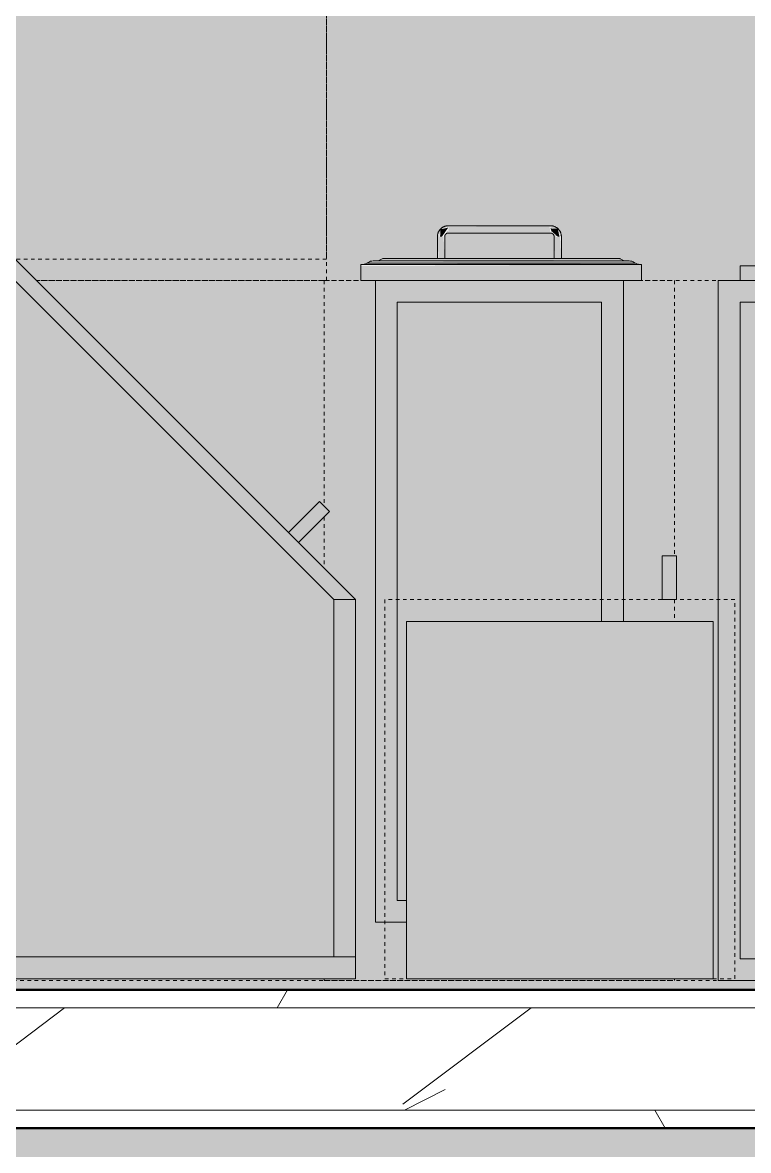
# Model space of a CAD drawing. Header units: inches. Extents: x -4218 to -1814, y 9706 to 12426.
# Drawn here: x -3388.34 to -3363.46, y 10646.03 to 10684.69 of the extents above; entities that cross this region are included whole.
import ezdxf

# ---------------------------------------------------------------- set-up
doc = ezdxf.new("R2010")
doc.units = ezdxf.units.IN
doc.header["$MEASUREMENT"] = 0
doc.linetypes.add('Dash', pattern=[0.25, 0.125, -0.125])
for name, color, linetype, lineweight in [('0-1', 7, 'Continuous', 5), ('0-2', 10, 'Continuous', 13), ('A-AREA-PATT-3', 7, 'Continuous', 9), ('A-WALL-2', 250, 'Continuous', 50), ('A-WALL-3', 10, 'Continuous', 13), ('A-WALL-PATT-1', 7, 'Continuous', 9), ('A-WALL-PATT-2', 55, 'Continuous', 9), ('Q-CASE', 31, 'Continuous', 9), ('Q-CASE-1', 9, 'Continuous', 9), ('Q-CASE-3', 7, 'Continuous', 9), ('Q-CASE-4', 7, 'Dash', 9), ('Q-CASE-HDLN-1', 7, 'Dash', 9), ('Q-CASE-HDLN-2', 31, 'Continuous', 9)]:
    doc.layers.add(name, color=color, linetype=linetype, lineweight=lineweight)
pattern_1 = [(0, (0, 0), (30.72, 7.68), [1.267, -21.773, 1.267, -21.773, -122.88]), (0, (0, 0), (30.72, 7.68), [-46.08, 1.267, -44.813, 1.267, -21.773, -53.76]), (0, (0, 0), (30.72, 7.68), [-115.2, 1.267, -14.093, 1.267, -37.133]), (120, (11.52, 3.84), (-22.011075, 22.7643004), [1.267, -21.773, 1.267, -21.773, -122.88]), (120, (11.52, 3.84), (-22.011075, 22.7643004), [-46.08, 1.267, -44.813, 1.267, -21.773, -53.76]), (120, (11.52, 3.84), (-22.011075, 22.7643004), [-115.2, 1.267, -14.093, 1.267, -37.133]), (240, (15.36, 19.2), (-8.708925, -30.4443004), [1.267, -21.773, 1.267, -21.773, -122.88]), (240, (15.36, 19.2), (-8.708925, -30.4443004), [-46.08, 1.267, -44.813, 1.267, -21.773, -53.76]), (240, (15.36, 19.2), (-8.708925, -30.4443004), [-115.2, 1.267, -14.093, 1.267, -37.133])]

# ---------------------------------------------------------------- blocks, each defined once
blk = doc.blocks.new('OD_CW_Countertop - OD_CW_Countertop-2380623-FLOOR PLAN - 2ND FLOOR')
at = {"layer": 'Q-CASE-HDLN-1'}
for p, q in [((113.838, 24), (0.738, 24)), ((0.738, 0), (99.775, 0))]:
    blk.add_line(p, q, dxfattribs=at)
blk = doc.blocks.new('OD_CW_Countertop - OD_CW_Countertop-2380624-FLOOR PLAN - 2ND FLOOR')
at = {"layer": 'Q-CASE-HDLN-1'}
for p, q in [((0.738, 9.938), (0.738, 0)), ((0.738, 0), (130.706, 0))]:
    blk.add_line(p, q, dxfattribs=at)
blk = doc.blocks.new('Base Cabinet-Single Door - 15_-2378245-FLOOR PLAN - 2ND FLOOR')
at = {"layer": 'Q-CASE-4'}
for p, q in [((8.238, 0), (8.238, -24)), ((-6.762, -24), (-6.762, -13.333)), ((8.238, -24), (-6.762, -24))]:
    blk.add_line(p, q, dxfattribs=at)
blk = doc.blocks.new('Base_Unit_4_drawer_12137 - 12_-V87-FLOOR PLAN - 2ND FLOOR')
at = {"layer": 'Q-CASE'}
for points in [[(4.211, -2), (3.916, -2), (3.916, -2.75), (4.238, -2.75), (4.238, -23.25), (-2.762, -23.25), (-2.762, -12.313), (-3.512, -12.313), (-3.512, -24), (4.988, -24), (4.988, -2), (4.238, -2)], [(3.916, -2.75), (3.916, -12.313), (-2.762, -12.313), (-2.762, -23.25), (4.238, -23.25), (4.238, -2.75)], [(-2.762, -24), (-4.137, -24), (-4.137, -24.543), (5.488, -24.5), (5.488, -24), (-0.98, -24)], [(5.488, -24.543), (-3.971, -24.575), (-3.842, -24.592), (5.377, -24.556)], [(-0.98, -24.592), (-3.921, -24.592), (-3.755, -24.665), (-3.387, -24.671), (5.193, -24.639), (5.271, -24.592), (3.241, -24.592)], [(5.014, -24.671), (-3.473, -24.703), (-3.387, -24.75), (4.738, -24.75), (4.917, -24.676)], [(-1.383, -24.75), (-1.351, -25.5), (-1.142, -25.5), (-1.174, -24.75), (-1.371, -24.75)], [(2.617, -24.75), (2.649, -25.5), (2.858, -25.5), (2.826, -24.75), (2.629, -24.75)], [(-1.295, -25.5), (-1.325, -25.5), (-1.262, -25.768), (-1.012, -25.782), (-1.047, -25.688), (-1.262, -25.5)], [(2.705, -25.5), (2.488, -25.813), (2.756, -25.75), (2.77, -25.5), (2.738, -25.5)], [(-1.012, -25.625), (-0.98, -25.875), (2.488, -25.838), (2.488, -25.625), (-0.98, -25.625)]]:
    blk.add_hatch(color=256, dxfattribs=at).paths.add_polyline_path(points, flags=0)
at = {"layer": 'Q-CASE-HDLN-1'}
for p, q in [((6.738, 0), (-5.262, 0)), ((-5.262, -0.063), (-5.262, 0)), ((6.738, -0.063), (6.738, 0)), ((-5.262, -13.063), (-5.262, -12.313)), ((6.738, -15.896), (6.738, -14.134)), ((-5.262, -24), (-5.262, -14.562)), ((6.738, -24), (6.738, -16.255)), ((6.738, -24), (-5.262, -24))]:
    blk.add_line(p, q, dxfattribs=at)
at = {"layer": 'Q-CASE-HDLN-2'}
for p, q in [((4.988, -2), (3.916, -2)), ((4.988, -24), (4.988, -2)), ((3.916, -2.75), (4.238, -2.75)), ((4.238, -2.75), (4.238, -23.25)), ((-3.512, -12.313), (-3.512, -24)), ((-2.762, -23.25), (-2.762, -12.313)), ((4.238, -23.25), (-2.762, -23.25)), ((-4.137, -24), (5.488, -24)), ((-4.137, -24), (-4.137, -24.543)), ((5.488, -24), (5.488, -24.543)), ((-4.137, -24.543), (5.488, -24.543)), ((5.271, -24.592), (-3.921, -24.592)), ((-3.687, -24.672), (5.037, -24.672)), ((-1.383, -24.75), (-3.387, -24.75)), ((-1.387, -24.75), (-1.387, -25.5)), ((-1.387, -24.75), (-1.387, -25.5)), ((-1.387, -24.75), (-1.387, -25.5)), ((-1.387, -24.75), (-1.387, -25.5)), ((-1.387, -24.75), (-1.137, -24.75)), ((-1.383, -24.75), (-1.387, -24.75)), ((-1.137, -24.75), (-1.142, -24.75)), ((2.617, -24.75), (-1.142, -24.75)), ((-1.137, -25.5), (-1.137, -24.75)), ((-1.137, -25.5), (-1.137, -24.75)), ((-1.137, -25.5), (-1.137, -24.75)), ((-1.137, -25.5), (-1.137, -24.75)), ((2.613, -24.75), (2.613, -25.5)), ((2.613, -24.75), (2.613, -25.5)), ((2.613, -24.75), (2.613, -25.5)), ((2.613, -24.75), (2.613, -25.5)), ((2.617, -24.75), (2.613, -24.75)), ((2.613, -24.75), (2.863, -24.75)), ((2.863, -24.75), (2.858, -24.75)), ((4.738, -24.75), (2.858, -24.75)), ((2.863, -25.5), (2.863, -24.75)), ((2.863, -25.5), (2.863, -24.75)), ((2.863, -25.5), (2.863, -24.75)), ((2.863, -25.5), (2.863, -24.75)), ((2.488, -25.625), (-1.012, -25.625)), ((-1.012, -25.875), (2.488, -25.875))]:
    blk.add_line(p, q, dxfattribs=at)
at = {"layer": 'Q-CASE-HDLN-2', "flags": 128}
for points in [[(-1.387, -25.5), (-1.387, -25.515), (-1.386, -25.53), (-1.385, -25.545), (-1.383, -25.56), (-1.38, -25.575), (-1.377, -25.589), (-1.373, -25.604), (-1.368, -25.618), (-1.363, -25.632), (-1.358, -25.646), (-1.352, -25.66), (-1.345, -25.673), (-1.338, -25.686), (-1.33, -25.699), (-1.322, -25.712), (-1.313, -25.724), (-1.304, -25.736), (-1.294, -25.747), (-1.284, -25.758)], [(-1.387, -25.5), (-1.387, -25.515), (-1.386, -25.53), (-1.385, -25.545), (-1.383, -25.56), (-1.38, -25.575), (-1.377, -25.589), (-1.373, -25.604), (-1.368, -25.618), (-1.363, -25.632), (-1.358, -25.646), (-1.352, -25.66), (-1.345, -25.673), (-1.338, -25.686), (-1.33, -25.699), (-1.322, -25.712), (-1.313, -25.724), (-1.304, -25.736), (-1.294, -25.747), (-1.284, -25.758)], [(-1.387, -25.5), (-1.387, -25.515), (-1.386, -25.53), (-1.385, -25.545), (-1.383, -25.56), (-1.38, -25.575), (-1.377, -25.589), (-1.373, -25.604), (-1.368, -25.618), (-1.363, -25.632), (-1.358, -25.646), (-1.352, -25.66), (-1.345, -25.673), (-1.338, -25.686), (-1.33, -25.699), (-1.322, -25.712), (-1.313, -25.724), (-1.304, -25.736), (-1.294, -25.747), (-1.284, -25.758)], [(-1.387, -25.5), (-1.387, -25.515), (-1.386, -25.53), (-1.385, -25.545), (-1.383, -25.56), (-1.38, -25.575), (-1.377, -25.589), (-1.373, -25.604), (-1.368, -25.618), (-1.363, -25.632), (-1.358, -25.646), (-1.352, -25.66), (-1.345, -25.673), (-1.338, -25.686), (-1.33, -25.699), (-1.322, -25.712), (-1.313, -25.724), (-1.304, -25.736), (-1.294, -25.747), (-1.284, -25.758), (-1.274, -25.769), (-1.263, -25.779), (-1.251, -25.789), (-1.239, -25.798), (-1.227, -25.807), (-1.215, -25.816), (-1.202, -25.823), (-1.189, -25.831), (-1.176, -25.838), (-1.162, -25.844), (-1.148, -25.85), (-1.134, -25.855), (-1.12, -25.859), (-1.105, -25.863), (-1.091, -25.867), (-1.076, -25.87), (-1.061, -25.872), (-1.046, -25.873), (-1.031, -25.875), (-1.016, -25.875), (-1.012, -25.875)], [(-1.012, -25.625), (-1.017, -25.625), (-1.022, -25.625), (-1.027, -25.624), (-1.032, -25.623), (-1.037, -25.623), (-1.042, -25.621), (-1.047, -25.62), (-1.052, -25.619), (-1.056, -25.617), (-1.061, -25.615), (-1.066, -25.613), (-1.07, -25.611), (-1.074, -25.608), (-1.079, -25.606), (-1.083, -25.603), (-1.087, -25.6), (-1.091, -25.597), (-1.095, -25.594), (-1.098, -25.591), (-1.102, -25.587), (-1.105, -25.583), (-1.109, -25.58), (-1.112, -25.576), (-1.115, -25.572), (-1.117, -25.568), (-1.12, -25.563), (-1.123, -25.559), (-1.125, -25.554), (-1.127, -25.55), (-1.129, -25.545), (-1.131, -25.541), (-1.132, -25.536), (-1.133, -25.531), (-1.135, -25.526), (-1.135, -25.521), (-1.136, -25.516), (-1.137, -25.511), (-1.137, -25.506), (-1.137, -25.501), (-1.137, -25.5)], [(-1.012, -25.625), (-1.017, -25.625), (-1.022, -25.625), (-1.027, -25.624), (-1.032, -25.623), (-1.037, -25.623), (-1.042, -25.621), (-1.047, -25.62), (-1.052, -25.619), (-1.056, -25.617), (-1.061, -25.615), (-1.066, -25.613), (-1.07, -25.611), (-1.074, -25.608), (-1.079, -25.606), (-1.083, -25.603), (-1.087, -25.6), (-1.091, -25.597), (-1.095, -25.594), (-1.098, -25.591), (-1.102, -25.587), (-1.105, -25.583), (-1.109, -25.58), (-1.112, -25.576), (-1.115, -25.572), (-1.117, -25.568), (-1.12, -25.563), (-1.123, -25.559), (-1.125, -25.554), (-1.127, -25.55), (-1.129, -25.545), (-1.131, -25.541), (-1.132, -25.536), (-1.133, -25.531), (-1.135, -25.526), (-1.135, -25.521), (-1.136, -25.516), (-1.137, -25.511), (-1.137, -25.506), (-1.137, -25.501), (-1.137, -25.5)], [(-1.012, -25.625), (-1.017, -25.625), (-1.022, -25.625), (-1.027, -25.624), (-1.032, -25.623), (-1.037, -25.623), (-1.042, -25.621), (-1.047, -25.62), (-1.052, -25.619), (-1.056, -25.617), (-1.061, -25.615), (-1.066, -25.613), (-1.07, -25.611), (-1.074, -25.608), (-1.079, -25.606), (-1.083, -25.603), (-1.087, -25.6), (-1.091, -25.597), (-1.095, -25.594), (-1.098, -25.591), (-1.102, -25.587), (-1.105, -25.583), (-1.109, -25.58), (-1.112, -25.576), (-1.115, -25.572), (-1.117, -25.568), (-1.12, -25.563), (-1.123, -25.559), (-1.125, -25.554), (-1.127, -25.55), (-1.129, -25.545), (-1.131, -25.541), (-1.132, -25.536), (-1.133, -25.531), (-1.135, -25.526), (-1.135, -25.521), (-1.136, -25.516), (-1.137, -25.511), (-1.137, -25.506), (-1.137, -25.501), (-1.137, -25.5)], [(-1.012, -25.625), (-1.017, -25.625), (-1.022, -25.625), (-1.027, -25.624), (-1.032, -25.623), (-1.037, -25.623), (-1.042, -25.621), (-1.047, -25.62), (-1.052, -25.619), (-1.056, -25.617), (-1.061, -25.615), (-1.066, -25.613), (-1.07, -25.611), (-1.074, -25.608), (-1.079, -25.606), (-1.083, -25.603), (-1.087, -25.6), (-1.091, -25.597), (-1.095, -25.594), (-1.098, -25.591), (-1.102, -25.587), (-1.105, -25.583), (-1.109, -25.58), (-1.112, -25.576), (-1.115, -25.572), (-1.117, -25.568), (-1.12, -25.563), (-1.123, -25.559), (-1.125, -25.554), (-1.127, -25.55), (-1.129, -25.545), (-1.131, -25.541), (-1.132, -25.536), (-1.133, -25.531), (-1.135, -25.526), (-1.135, -25.521), (-1.136, -25.516), (-1.137, -25.511), (-1.137, -25.506), (-1.137, -25.501), (-1.137, -25.5)], [(2.488, -25.875), (2.503, -25.875), (2.518, -25.874), (2.533, -25.872), (2.547, -25.87), (2.562, -25.868), (2.577, -25.864), (2.591, -25.86), (2.606, -25.856), (2.62, -25.851), (2.634, -25.845), (2.647, -25.839), (2.661, -25.833), (2.674, -25.825), (2.687, -25.818), (2.699, -25.81), (2.712, -25.801), (2.724, -25.792), (2.735, -25.782), (2.746, -25.772), (2.757, -25.761), (2.767, -25.75), (2.777, -25.739), (2.786, -25.727), (2.795, -25.715), (2.803, -25.703), (2.811, -25.69), (2.818, -25.677), (2.825, -25.663), (2.832, -25.65), (2.837, -25.636), (2.842, -25.622), (2.847, -25.608), (2.851, -25.593), (2.854, -25.578), (2.857, -25.564), (2.86, -25.549), (2.861, -25.534), (2.862, -25.519), (2.863, -25.504), (2.863, -25.5)], [(2.613, -25.5), (2.613, -25.505), (2.612, -25.51), (2.612, -25.515), (2.611, -25.52), (2.61, -25.525), (2.609, -25.53), (2.608, -25.535), (2.606, -25.539), (2.605, -25.544), (2.603, -25.549), (2.601, -25.553), (2.599, -25.558), (2.596, -25.562), (2.594, -25.566), (2.591, -25.571), (2.588, -25.575), (2.585, -25.579), (2.582, -25.582), (2.578, -25.586), (2.575, -25.59), (2.571, -25.593), (2.567, -25.596), (2.563, -25.599), (2.559, -25.602), (2.555, -25.605), (2.551, -25.608), (2.547, -25.61), (2.542, -25.613), (2.538, -25.615), (2.533, -25.617), (2.528, -25.618), (2.524, -25.62), (2.519, -25.621), (2.514, -25.622), (2.509, -25.623), (2.504, -25.624), (2.499, -25.624), (2.494, -25.625), (2.489, -25.625), (2.488, -25.625)], [(2.613, -25.5), (2.613, -25.505), (2.612, -25.51), (2.612, -25.515), (2.611, -25.52), (2.61, -25.525), (2.609, -25.53), (2.608, -25.535), (2.606, -25.539), (2.605, -25.544), (2.603, -25.549), (2.601, -25.553), (2.599, -25.558), (2.596, -25.562), (2.594, -25.566), (2.591, -25.571), (2.588, -25.575), (2.585, -25.579), (2.582, -25.582), (2.578, -25.586), (2.575, -25.59), (2.571, -25.593), (2.567, -25.596), (2.563, -25.599), (2.559, -25.602), (2.555, -25.605), (2.551, -25.608), (2.547, -25.61), (2.542, -25.613), (2.538, -25.615), (2.533, -25.617), (2.528, -25.618), (2.524, -25.62), (2.519, -25.621), (2.514, -25.622), (2.509, -25.623), (2.504, -25.624), (2.499, -25.624), (2.494, -25.625), (2.489, -25.625)], [(2.613, -25.5), (2.613, -25.505), (2.612, -25.51), (2.612, -25.515), (2.611, -25.52), (2.61, -25.525), (2.609, -25.53), (2.608, -25.535), (2.606, -25.539), (2.605, -25.544), (2.603, -25.549), (2.601, -25.553), (2.599, -25.558), (2.596, -25.562), (2.594, -25.566), (2.591, -25.571), (2.588, -25.575), (2.585, -25.579), (2.582, -25.582), (2.578, -25.586), (2.575, -25.59), (2.571, -25.593), (2.567, -25.596), (2.563, -25.599), (2.559, -25.602), (2.555, -25.605), (2.551, -25.608), (2.547, -25.61), (2.542, -25.613), (2.538, -25.615), (2.533, -25.617), (2.528, -25.618), (2.524, -25.62), (2.519, -25.621), (2.514, -25.622), (2.509, -25.623), (2.504, -25.624), (2.499, -25.624), (2.494, -25.625), (2.489, -25.625)], [(2.613, -25.5), (2.613, -25.505), (2.612, -25.51), (2.612, -25.515), (2.611, -25.52), (2.61, -25.525), (2.609, -25.53), (2.608, -25.535), (2.606, -25.539), (2.605, -25.544), (2.603, -25.549), (2.601, -25.553), (2.599, -25.558), (2.596, -25.562), (2.594, -25.566), (2.591, -25.571), (2.588, -25.575), (2.585, -25.579), (2.582, -25.582), (2.578, -25.586), (2.575, -25.59), (2.571, -25.593), (2.567, -25.596), (2.563, -25.599), (2.559, -25.602), (2.555, -25.605), (2.551, -25.608), (2.547, -25.61), (2.542, -25.613), (2.538, -25.615), (2.533, -25.617), (2.528, -25.618), (2.524, -25.62), (2.519, -25.621), (2.514, -25.622), (2.509, -25.623), (2.504, -25.624), (2.499, -25.624), (2.494, -25.625), (2.489, -25.625)], [(2.767, -25.75), (2.777, -25.739), (2.786, -25.727), (2.795, -25.715), (2.803, -25.703), (2.811, -25.69), (2.818, -25.677), (2.825, -25.663), (2.832, -25.65), (2.837, -25.636), (2.842, -25.622), (2.847, -25.608), (2.851, -25.593), (2.854, -25.578), (2.857, -25.564), (2.86, -25.549), (2.861, -25.534), (2.862, -25.519), (2.863, -25.504), (2.863, -25.5)], [(2.767, -25.75), (2.777, -25.739), (2.786, -25.727), (2.795, -25.715), (2.803, -25.703), (2.811, -25.69), (2.818, -25.677), (2.825, -25.663), (2.832, -25.65), (2.837, -25.636), (2.842, -25.622), (2.847, -25.608), (2.851, -25.593), (2.854, -25.578), (2.857, -25.564), (2.86, -25.549), (2.861, -25.534), (2.862, -25.519), (2.863, -25.504), (2.863, -25.5)], [(2.767, -25.75), (2.777, -25.739), (2.786, -25.727), (2.795, -25.715), (2.803, -25.703), (2.811, -25.69), (2.818, -25.677), (2.825, -25.663), (2.832, -25.65), (2.837, -25.636), (2.842, -25.622), (2.847, -25.608), (2.851, -25.593), (2.854, -25.578), (2.857, -25.564), (2.86, -25.549), (2.861, -25.534), (2.862, -25.519), (2.863, -25.504), (2.863, -25.5)], [(-1.263, -25.779), (-1.251, -25.789), (-1.239, -25.798), (-1.227, -25.807), (-1.215, -25.816), (-1.202, -25.823), (-1.189, -25.831), (-1.176, -25.838), (-1.162, -25.844), (-1.148, -25.85), (-1.134, -25.855), (-1.12, -25.859), (-1.105, -25.863), (-1.091, -25.867), (-1.076, -25.87), (-1.061, -25.872), (-1.046, -25.873), (-1.031, -25.875), (-1.016, -25.875), (-1.012, -25.875)], [(-1.263, -25.779), (-1.251, -25.789), (-1.239, -25.798), (-1.227, -25.807), (-1.215, -25.816), (-1.202, -25.823), (-1.189, -25.831), (-1.176, -25.838), (-1.162, -25.844), (-1.148, -25.85), (-1.134, -25.855), (-1.12, -25.859), (-1.105, -25.863), (-1.091, -25.867), (-1.076, -25.87), (-1.061, -25.872), (-1.046, -25.873), (-1.031, -25.875), (-1.016, -25.875), (-1.012, -25.875)], [(-1.263, -25.779), (-1.251, -25.789), (-1.239, -25.798), (-1.227, -25.807), (-1.215, -25.816), (-1.202, -25.823), (-1.189, -25.831), (-1.176, -25.838), (-1.162, -25.844), (-1.148, -25.85), (-1.134, -25.855), (-1.12, -25.859), (-1.105, -25.863), (-1.091, -25.867), (-1.076, -25.87), (-1.061, -25.872), (-1.046, -25.873), (-1.031, -25.875), (-1.016, -25.875), (-1.012, -25.875)], [(2.488, -25.875), (2.503, -25.875), (2.518, -25.874), (2.533, -25.872), (2.547, -25.87), (2.562, -25.868), (2.577, -25.864), (2.591, -25.86), (2.606, -25.856), (2.62, -25.851), (2.634, -25.845), (2.647, -25.839), (2.661, -25.833), (2.674, -25.825), (2.687, -25.818), (2.699, -25.81), (2.712, -25.801), (2.724, -25.792), (2.735, -25.782), (2.746, -25.772)], [(2.488, -25.875), (2.503, -25.875), (2.518, -25.874), (2.533, -25.872), (2.547, -25.87), (2.562, -25.868), (2.577, -25.864), (2.591, -25.86), (2.606, -25.856), (2.62, -25.851), (2.634, -25.845), (2.647, -25.839), (2.661, -25.833), (2.674, -25.825), (2.687, -25.818), (2.699, -25.81), (2.712, -25.801), (2.724, -25.792), (2.735, -25.782), (2.746, -25.772)], [(2.488, -25.875), (2.503, -25.875), (2.518, -25.874), (2.533, -25.872), (2.547, -25.87), (2.562, -25.868), (2.577, -25.864), (2.591, -25.86), (2.606, -25.856), (2.62, -25.851), (2.634, -25.845), (2.647, -25.839), (2.661, -25.833), (2.674, -25.825), (2.687, -25.818), (2.699, -25.81), (2.712, -25.801), (2.724, -25.792), (2.735, -25.782), (2.746, -25.772)]]:
    blk.add_lwpolyline(points, dxfattribs=at)
at = {"layer": 'Q-CASE-HDLN-2'}
for points in [[(-3.921, -24.592), (-3.955, -24.576), (-4.025, -24.551), (-4.099, -24.543), (-4.137, -24.543)], [(-3.664, -24.671), (-3.695, -24.673), (-3.755, -24.669), (-3.844, -24.642), (-3.896, -24.611), (-3.921, -24.592)], [(-3.755, -24.665), (-3.725, -24.671), (-3.694, -24.673), (-3.664, -24.671)], [(-3.664, -24.671), (-3.695, -24.673), (-3.725, -24.671), (-3.755, -24.665)], [(-3.755, -24.665), (-3.725, -24.671), (-3.694, -24.673), (-3.664, -24.671)], [(-3.664, -24.671), (-3.695, -24.673), (-3.725, -24.671), (-3.755, -24.665)], [(-3.755, -24.665), (-3.725, -24.671), (-3.694, -24.673), (-3.664, -24.671)], [(-3.387, -24.75), (-3.414, -24.731), (-3.471, -24.7), (-3.535, -24.682), (-3.567, -24.676)], [(4.917, -24.676), (4.885, -24.682), (4.822, -24.7), (4.764, -24.731), (4.738, -24.75)], [(5.271, -24.592), (5.247, -24.611), (5.194, -24.642), (5.106, -24.669), (5.045, -24.673), (5.014, -24.671)], [(5.105, -24.665), (5.076, -24.671), (5.045, -24.673), (5.014, -24.671)], [(5.105, -24.665), (5.075, -24.671), (5.045, -24.673), (5.014, -24.671)], [(5.105, -24.665), (5.076, -24.671), (5.045, -24.673), (5.014, -24.671)], [(5.105, -24.665), (5.075, -24.671), (5.045, -24.673), (5.014, -24.671)], [(5.105, -24.665), (5.076, -24.671), (5.045, -24.673), (5.014, -24.671)], [(5.488, -24.543), (5.45, -24.543), (5.376, -24.551), (5.305, -24.576), (5.271, -24.592)]]:
    blk.add_open_spline(points, degree=3, dxfattribs=at)
blk = doc.blocks.new('Vanity Cabinet-Double Door - 33_-V82-FLOOR PLAN - 2ND FLOOR')
at = {"layer": 'Q-CASE-1'}
for points in [[(-15.762, -24), (-15.012, -23.25), (-15.012, -0.75), (-15.762, 0), (-15.762, -23.738)], [(16.488, -0.75), (17.238, 0), (-15.762, 0), (-15.012, -0.75), (1.768, -0.75)], [(17.238, -24), (17.238, 0), (16.488, -0.75), (16.488, -23.25)], [(16.488, -24), (17.238, -24), (16.488, -23.25), (-15.012, -23.25), (-15.762, -24), (1.768, -24)], [(0.363, -24.5), (0.363, -24), (-15.012, -24), (-15.012, -24.5)], [(1.768, -24.5), (16.488, -24.5), (16.488, -24), (1.113, -24), (1.113, -24.5)], [(-1.137, -25), (-0.637, -25), (-0.637, -24.5), (-1.137, -24.5)], [(2.613, -25), (2.613, -24.5), (2.113, -24.5), (2.113, -25)]]:
    blk.add_hatch(color=256, dxfattribs=at).paths.add_polyline_path(points, flags=0)
h = blk.add_hatch(color=256, dxfattribs=at)
h.paths.add_polyline_path([(1.768, -23.25), (16.488, -23.25), (16.488, -0.75), (-15.012, -0.75), (-15.012, -23.25), (-14.262, -23.25)], flags=0)
h.paths.add_polyline_path([(1.768, -22.125), (-14.262, -22.125), (-14.262, -1.125), (15.738, -1.125), (15.738, -22.125)], flags=0)
at = {"layer": 'Q-CASE-3'}
for p, q in [((-15.762, -24), (-15.762, 0)), ((-15.762, 0), (17.238, 0)), ((-15.762, 0), (-15.762, -24)), ((17.238, 0), (-15.762, 0)), ((17.238, 0), (17.238, -24)), ((17.238, -24), (17.238, 0)), ((-15.012, -0.75), (-15.012, -23.25)), ((16.488, -0.75), (-15.012, -0.75)), ((16.488, -23.25), (16.488, -0.75)), ((-15.012, -23.25), (16.488, -23.25)), ((17.238, -24), (-15.762, -24)), ((-15.762, -24), (17.238, -24)), ((-15.012, -24), (-15.012, -24.5)), ((0.363, -24.5), (0.363, -24)), ((1.113, -24), (1.113, -24.5)), ((16.488, -24.5), (16.488, -24)), ((0.363, -24.5), (-15.012, -24.5)), ((-1.137, -25), (-1.137, -24.5)), ((-0.637, -24.5), (-0.637, -25)), ((16.488, -24.5), (1.113, -24.5)), ((2.113, -25), (2.113, -24.5)), ((2.613, -24.5), (2.613, -25)), ((-0.637, -25), (-1.137, -25)), ((2.613, -25), (2.113, -25))]:
    blk.add_line(p, q, dxfattribs=at)
blk = doc.blocks.new('308 - 308-2379196-FLOOR PLAN - 2ND FLOOR')
at = {"layer": 'Q-CASE'}
blk.add_hatch(color=256, dxfattribs=at).paths.add_polyline_path([(0, -25.188), (0, -24.438), (-11.25, -13.188), (-12, -13.188), (-0.257, -24.931)], flags=0)
at = {"layer": 'Q-CASE-1'}
for points in [[(-12, -0.938), (13, -0.938), (13, -0.188), (-12, -0.188)], [(-11.25, -13.188), (-11.25, -0.938), (-12, -0.938), (-12, -13.188)], [(12.25, -24.438), (12.25, -0.938), (-11.25, -0.938), (-11.25, -13.188), (0, -24.438)], [(12.25, -25.188), (13, -25.188), (13, -0.938), (12.25, -0.938), (12.25, -24.438)], [(-10.762, -16.546), (-9.702, -15.486), (-10.047, -15.14), (-11.107, -16.2)], [(12.25, -25.188), (12.25, -24.438), (0, -24.438), (0, -25.188), (0.75, -25.188)]]:
    blk.add_hatch(color=256, dxfattribs=at).paths.add_polyline_path(points, flags=0)
at = {"layer": 'Q-CASE'}
for p, q in [((-11.25, -13.188), (-12, -13.188)), ((-12, -13.188), (0, -25.188)), ((0, -24.438), (-11.25, -13.188)), ((0, -25.188), (0, -24.438))]:
    blk.add_line(p, q, dxfattribs=at)
at = {"layer": 'Q-CASE-3'}
for p, q in [((13, -0.188), (-12, -0.188)), ((-12, -0.188), (-12, -0.938)), ((13, -0.938), (13, -0.188)), ((-12, -0.938), (13, -0.938)), ((-11.25, -0.938), (-12, -0.938)), ((-12, -0.938), (-12, -13.188)), ((12.25, -0.938), (-11.25, -0.938)), ((-11.25, -0.938), (-11.25, -13.188)), ((-11.25, -13.188), (-11.25, -0.938)), ((12.25, -24.438), (12.25, -0.938)), ((13, -0.938), (12.25, -0.938)), ((12.25, -0.938), (12.25, -25.188)), ((13, -25.188), (13, -0.938)), ((-12, -13.188), (-11.25, -13.188)), ((-11.25, -13.188), (0, -24.438)), ((-10.047, -15.14), (-11.107, -16.2)), ((-10.762, -16.546), (-9.702, -15.486)), ((-11.107, -16.2), (-10.762, -16.546)), ((0, -24.438), (12.25, -24.438)), ((12.25, -24.438), (0, -24.438)), ((0, -24.438), (0, -25.188)), ((12.25, -25.188), (12.25, -24.438)), ((0, -25.188), (12.25, -25.188)), ((12.25, -25.188), (13, -25.188))]:
    blk.add_line(p, q, dxfattribs=at)
blk = doc.blocks.new('300 Series Wall Hung Cabinet_301 - 12_-2216986-FLOOR PLAN - 2ND FLOOR')
at = {"layer": 'Q-CASE-1'}
for points in [[(5.25, -0.563), (5.25, -0.188), (-5.25, -0.188), (-5.25, -12.438), (5.25, -12.438), (5.25, -4.751)], [(-3.512, -13.188), (-4, -13.188), (-4, -14.687), (-3.512, -14.687)]]:
    blk.add_hatch(color=256, dxfattribs=at).paths.add_polyline_path(points, flags=0)
at = {"layer": 'Q-CASE-3'}
for p, q in [((5.25, -0.188), (-5.25, -0.188)), ((-5.25, -0.188), (-5.25, -12.438)), ((5.25, -12.438), (5.25, -0.188)), ((-5.25, -12.438), (5.25, -12.438)), ((-4, -13.188), (-3.512, -13.188)), ((-4, -13.188), (-4, -14.687)), ((-3.512, -14.687), (-3.512, -13.188)), ((-4, -14.687), (-3.512, -14.687))]:
    blk.add_line(p, q, dxfattribs=at)
at = {"layer": 'Q-CASE-4'}
for p, q in [((6, -0.188), (-6, -0.188)), ((-6, -0.188), (-6, -13.188)), ((6, -13.188), (6, -0.188)), ((-6, -13.188), (6, -13.188))]:
    blk.add_line(p, q, dxfattribs=at)
blk = doc.blocks.new('300 Series Wall Hung Cabinet_301 - 15_-2215564-FLOOR PLAN - 2ND FLOOR')
at = {"layer": 'Q-CASE-1'}
for points in [[(-5.012, 13.188), (-5.012, 14.687), (-5.5, 14.687), (-5.5, 13.188)], [(6.75, 0.187), (6.75, 12.438), (-6.75, 12.438), (-6.75, 0.187)]]:
    blk.add_hatch(color=256, dxfattribs=at).paths.add_polyline_path(points, flags=0)
at = {"layer": 'Q-CASE-3'}
for p, q in [((-5.012, 14.687), (-5.5, 14.687)), ((-5.5, 14.687), (-5.5, 13.188)), ((-5.012, 13.188), (-5.012, 14.687)), ((-5.012, 13.188), (-5.5, 13.188)), ((6.75, 12.438), (-6.75, 12.438)), ((-6.75, 12.438), (-6.75, 0.187)), ((6.75, 0.187), (6.75, 12.438)), ((-6.75, 0.187), (6.75, 0.187))]:
    blk.add_line(p, q, dxfattribs=at)
at = {"layer": 'Q-CASE-4'}
for p, q in [((-7.5, 0.187), (-7.5, 13.188)), ((-7.5, 13.188), (7.5, 13.188)), ((7.5, 13.188), (7.5, 0.187)), ((7.5, 0.187), (-7.5, 0.187))]:
    blk.add_line(p, q, dxfattribs=at)
blk = doc.blocks.new('CTR - 1st Phase - Unit Layouts_rvt-1-FLOOR PLAN - 2ND FLOOR')
at = {"layer": 'A-WALL-PATT-1'}
h = blk.add_hatch(dxfattribs=at)
h.set_pattern_fill('FP_1', color=256, style=0, pattern_type=2)
h.set_pattern_definition(pattern_1)
h.paths.add_polyline_path([(-3332.246, 10650.916), (-3253.074, 10650.916), (-3253.074, 10651.541), (-3401.924, 10651.541), (-3401.924, 10650.916), (-3336.109, 10650.916)], flags=0)
h = blk.add_hatch(dxfattribs=at)
h.set_pattern_fill('FP_1', color=256, style=0, pattern_type=2)
h.set_pattern_definition(pattern_1)
h.paths.add_polyline_path([(-3253.074, 10646.791), (-3253.079, 10647.416), (-3277.722, 10647.416), (-3277.722, 10646.791), (-3261.559, 10646.791)], flags=0)
h.paths.add_polyline_path([(-3401.174, 10646.791), (-3281.222, 10646.791), (-3281.222, 10647.416), (-3401.924, 10647.41), (-3401.924, 10646.791)], flags=0)
at = {"layer": 'A-WALL-PATT-2'}
h = blk.add_hatch(dxfattribs=at)
h.set_pattern_fill('FP_2', color=256, style=0, pattern_type=2)
h.set_pattern_definition([(216.87, (6.397, 15.994), (47.9809429, 31.9870857), [7.997, -71.971]), (206.565, (15.994, 11.196), (-15.993714, -15.9941327), [17.881, -17.881]), (198.435, (15.994, 3.199), (-31.9867405, -15.9938803), [10.115, -40.461])])
h.paths.add_polyline_path([(-3329.094, 10647.416), (-3252.449, 10647.416), (-3252.449, 10650.916), (-3403.174, 10650.916), (-3403.174, 10647.416), (-3329.496, 10647.416)], flags=0)
at = {"layer": 'A-WALL-2'}
for p, q in [((-3253.074, 10651.541), (-3403.174, 10651.541)), ((-3403.174, 10646.791), (-3281.847, 10646.791))]:
    blk.add_line(p, q, dxfattribs=at)
at = {"layer": 'A-WALL-3'}
for p, q in [((-3253.074, 10650.916), (-3403.174, 10650.916)), ((-3281.222, 10647.416), (-3403.174, 10647.416))]:
    blk.add_line(p, q, dxfattribs=at)
at = {"layer": '0-2'}
for name, p, rotation in [('OD_CW_Countertop - OD_CW_Countertop-2380624-FLOOR PLAN - 2ND FLOOR', (-3377.924, 10675.116), 90.00000000000529), ('300 Series Wall Hung Cabinet_301 - 15_-2215564-FLOOR PLAN - 2ND FLOOR', (-3402.111, 10684.416), 269.9999999999621), ('Base Cabinet-Single Door - 15_-2378245-FLOOR PLAN - 2ND FLOOR', (-3401.924, 10683.346), 89.99999999991624), ('Base_Unit_4_drawer_12137 - 12_-V87-FLOOR PLAN - 2ND FLOOR', (-3371.258, 10651.854), 180), ('308 - 308-2379196-FLOOR PLAN - 2ND FLOOR', (-3388.924, 10651.729), 180), ('Vanity Cabinet-Double Door - 33_-V82-FLOOR PLAN - 2ND FLOOR', (-3347.258, 10651.854), 180), ('OD_CW_Countertop - OD_CW_Countertop-2380623-FLOOR PLAN - 2ND FLOOR', (-3288.086, 10675.854), 180), ('300 Series Wall Hung Cabinet_301 - 12_-2216986-FLOOR PLAN - 2ND FLOOR', (-3369.924, 10651.729), 180)]:
    blk.add_blockref(name, p, dxfattribs=dict(at, rotation=rotation))

msp = doc.modelspace()

# ---------------------------------------------------------------- hatches: boundary and pattern name
at = {"layer": 'A-AREA-PATT-3'}
h = msp.add_hatch(color=256, dxfattribs=at)
h.paths.add_polyline_path([(-3401.92374, 10458.7894), (-3354.42887, 10458.7894), (-3354.42887, 10466.50644), (-3354.3019, 10467.47086), (-3353.92965, 10468.36955), (-3353.33748, 10469.14127), (-3352.56576, 10469.73344), (-3351.66706, 10470.10569), (-3350.70264, 10470.23266), (-3349.31431, 10470.23266), (-3349.66202, 10473.25644), (-3350.85378, 10474.25644), (-3351.42054, 10475.25644), (-3351.68849, 10476.25644), (-3351.86549, 10477.26024), (-3351.95264, 10478.25644), (-3351.77833, 10480.24883), (-3351.2404, 10482.25644), (-3350.51246, 10484.25644), (-3349.57984, 10486.25644), (-3348.19241, 10488.25644), (-3347.19241, 10489.25644), (-3346.32638, 10489.75644), (-3344.95264, 10490.25644), (-3343.95264, 10490.25644), (-3342.57891, 10489.75644), (-3341.71288, 10489.25644), (-3340.71288, 10488.25644), (-3339.24327, 10486.08019), (-3338.39283, 10484.25644), (-3337.66489, 10482.25644), (-3337.12696, 10480.24883), (-3336.95264, 10478.25644), (-3337.12696, 10476.76596), (-3337.2168, 10476.25644), (-3337.48475, 10475.25644), (-3338.05151, 10474.25644), (-3339.24327, 10473.25644), (-3339.59098, 10470.23266), (-3338.20264, 10470.23266), (-3337.23823, 10470.10569), (-3336.33953, 10469.73344), (-3335.56781, 10469.14127), (-3334.97564, 10468.36955), (-3334.60339, 10467.47086), (-3334.47642, 10466.50644), (-3334.47642, 10458.7894), (-3275.29874, 10458.7894), (-3275.32374, 10522.04111), (-3281.84687, 10522.04111), (-3281.84687, 10526.79111), (-3270.57374, 10526.79111), (-3270.57374, 10476.7894), (-3264.02374, 10476.7894), (-3264.02374, 10474.8519), (-3263.39874, 10474.8519), (-3263.39874, 10472.7894), (-3228.64874, 10472.7894), (-3228.64874, 10474.8519), (-3228.02374, 10474.8519), (-3228.02374, 10476.7894), (-3207.32374, 10476.7894), (-3207.32374, 10727.77447), (-3223.44874, 10727.77447), (-3223.44874, 10745.77447), (-3219.44874, 10745.77447), (-3219.44874, 10781.77447), (-3223.44874, 10781.77447), (-3223.44874, 10799.77447), (-3207.32374, 10799.77447), (-3207.32374, 10810.2394), (-3216.27618, 10810.2394), (-3216.27618, 10814.9894), (-3207.32374, 10814.9894), (-3207.32374, 10842.5144), (-3219.18919, 10842.5144), (-3219.18919, 10820.2019), (-3247.06419, 10820.2019), (-3247.06419, 10842.5144), (-3247.57374, 10842.5144), (-3247.57374, 10814.9894), (-3246.27618, 10814.9894), (-3246.27618, 10810.2394), (-3252.32374, 10810.2394), (-3252.32374, 10842.5144), (-3370.42233, 10842.5144), (-3370.42233, 10841.19731), (-3375.17233, 10841.19731), (-3375.17233, 10842.5144), (-3401.92374, 10842.5144), (-3401.92374, 10810.57231), (-3375.17233, 10810.57231), (-3375.17233, 10811.19731), (-3370.42233, 10811.19731), (-3370.42233, 10805.82231), (-3401.92374, 10805.82231), (-3401.92374, 10805.23205), (-3389.67374, 10805.23205), (-3389.67374, 10785.73205), (-3401.92374, 10785.73205), (-3401.92374, 10784.23205), (-3389.67374, 10784.23205), (-3389.67374, 10764.73205), (-3401.92374, 10764.73205), (-3401.92374, 10763.23205), (-3389.67374, 10763.23205), (-3389.67374, 10743.73205), (-3401.92374, 10743.73205), (-3401.92374, 10742.23205), (-3389.67374, 10742.23205), (-3389.67374, 10722.73205), (-3401.92374, 10722.73205), (-3401.92374, 10722.35361), (-3378.54874, 10722.35361), (-3378.54874, 10692.35361), (-3386.3244, 10692.35361), (-3386.33822, 10691.91611), (-3387.31744, 10691.91611), (-3387.31744, 10692.35361), (-3387.43555, 10692.35361), (-3387.43555, 10691.91611), (-3401.92374, 10691.91611), (-3401.92374, 10691.16611), (-3389.67374, 10691.16611), (-3389.67374, 10677.66611), (-3401.92374, 10677.66611), (-3401.92374, 10676.91611), (-3388.92374, 10676.91611), (-3379.22183, 10667.2142), (-3378.1617, 10668.27434), (-3377.81632, 10667.92895), (-3378.87645, 10666.86882), (-3376.92374, 10664.91611), (-3376.92374, 10651.91611), (-3401.92374, 10651.91611), (-3401.92374, 10651.54111), (-3253.07374, 10651.54111), (-3253.07374, 10653.85361), (-3288.82374, 10653.85361), (-3288.82374, 10683.85361), (-3253.07374, 10683.85361), (-3253.07374, 10673.55214), (-3248.32374, 10673.55214), (-3248.32374, 10565.89297), (-3270.57374, 10565.89297), (-3270.57374, 10562.79111), (-3275.32374, 10562.79111), (-3275.32374, 10565.89297), (-3281.84687, 10565.89297), (-3281.84687, 10573.30214), (-3282.59687, 10573.30214), (-3282.59687, 10575.80214), (-3281.84687, 10575.80214), (-3281.84687, 10607.05214), (-3280.47187, 10607.05214), (-3280.47187, 10636.05214), (-3281.84687, 10636.05214), (-3281.84687, 10636.30214), (-3282.59687, 10636.30214), (-3282.59687, 10638.80214), (-3281.84687, 10638.80214), (-3281.84687, 10646.79111), (-3401.92374, 10646.79111), (-3401.92374, 10526.79111), (-3315.84687, 10526.79111), (-3315.84687, 10525.91611), (-3351.84687, 10525.91611), (-3351.84687, 10522.91611), (-3315.84687, 10522.91611), (-3315.84687, 10522.04111), (-3401.92374, 10522.04111), (-3401.92374, 10486.04111), (-3365.92374, 10486.04111), (-3365.92374, 10481.29111), (-3401.92374, 10481.29111), (-3401.92374, 10470.32157)], flags=0)
h.paths.add_polyline_path([(-3362.86103, 10460.29111), (-3363.97581, 10460.29111), (-3363.97581, 10484.29111), (-3364.22581, 10484.29111), (-3364.22581, 10502.29111), (-3363.97581, 10502.29111), (-3363.95452, 10505.29111), (-3362.72581, 10505.29111), (-3362.72581, 10502.29111), (-3362.47581, 10502.29111), (-3362.47581, 10487.02508), (-3362.29874, 10487.02508), (-3362.29874, 10485.52508), (-3362.47581, 10485.52508), (-3362.47581, 10484.29111), (-3362.72581, 10484.29111), (-3362.74711, 10460.29111), (-3362.80955, 10460.29111)], flags=0)
h.paths.add_polyline_path([(-3365.92374, 10461.48022), (-3370.67374, 10461.48022), (-3370.67374, 10463.29111), (-3365.92374, 10463.29111)], flags=0)
h.paths.add_polyline_path([(-3307.21626, 10461.65522), (-3308.21626, 10461.65522), (-3308.8633, 10461.7404), (-3309.46626, 10461.99015), (-3309.98402, 10462.38745), (-3310.38132, 10462.90522), (-3310.63107, 10463.50817), (-3310.71626, 10464.17459), (-3310.71626, 10475.47805), (-3310.597, 10476.38392), (-3310.24735, 10477.22805), (-3309.69113, 10477.95292), (-3308.96626, 10478.50914), (-3308.12212, 10478.85879), (-3307.21626, 10478.97805), (-3294.35209, 10478.97805), (-3293.49258, 10478.8649), (-3292.69165, 10478.53314), (-3292.00388, 10478.00539), (-3291.47613, 10477.31762), (-3291.14437, 10476.51669), (-3291.03122, 10475.65718), (-3291.03122, 10464.15522), (-3291.1164, 10463.50817), (-3291.36615, 10462.90522), (-3291.76345, 10462.38745), (-3292.28122, 10461.99015), (-3292.88417, 10461.7404), (-3293.53122, 10461.65522), (-3295.32653, 10461.65522)], flags=0)
h.paths.add_polyline_path([(-3263.38456, 10476.7894), (-3264.02374, 10476.7894), (-3264.02374, 10512.7894), (-3262.27374, 10512.7894), (-3262.27374, 10476.7894), (-3263.10518, 10476.7894)], flags=0)
h.paths.add_polyline_path([(-3266.94874, 10484.79111), (-3267.27433, 10484.79111), (-3267.27433, 10486.29111), (-3266.94874, 10486.29111)], flags=0)
h.paths.add_polyline_path([(-3268.16257, 10484.79111), (-3268.62581, 10484.79111), (-3268.62581, 10487.79111), (-3268.87581, 10487.79111), (-3268.87581, 10523.79111), (-3268.62581, 10523.79111), (-3268.60452, 10565.79111), (-3267.37581, 10565.79111), (-3267.37581, 10523.79111), (-3267.12581, 10523.79111), (-3267.12581, 10522.55713), (-3266.94874, 10522.55713), (-3266.94874, 10521.05713), (-3267.12581, 10521.05713), (-3267.12581, 10487.79111), (-3267.37581, 10487.79111), (-3267.39711, 10484.79111), (-3268.00081, 10484.79111)], flags=0)
h.paths.add_polyline_path([(-3362.47581, 10503.79111), (-3362.62433, 10503.79111), (-3362.62433, 10505.29111), (-3362.29874, 10505.29111), (-3362.29874, 10503.79111)], flags=0)
h.paths.add_polyline_path([(-3400.44899, 10541.85927), (-3400.44899, 10559.85927), (-3382.44899, 10559.85927), (-3382.44899, 10541.85927), (-3396.62828, 10541.85927)], flags=0)
h.paths.add_polyline_path([(-3396.62828, 10562.79111), (-3400.44899, 10562.79111), (-3400.44899, 10622.79111), (-3321.44899, 10622.79111), (-3321.44899, 10562.79111), (-3382.44899, 10562.79111)], flags=0)
h.paths.add_polyline_path([(-3269.90937, 10570.64297), (-3253.07374, 10570.64297), (-3253.07374, 10646.79111), (-3277.09687, 10646.79111), (-3277.09687, 10638.80214), (-3276.34687, 10638.80214), (-3276.34687, 10636.30214), (-3277.09687, 10636.30214), (-3277.09687, 10636.05214), (-3279.09687, 10636.05214), (-3279.09687, 10605.05214), (-3280.47187, 10605.05214), (-3280.47187, 10576.05214), (-3277.09687, 10576.05214), (-3277.09687, 10575.80214), (-3276.34687, 10575.80214), (-3276.34687, 10573.30214), (-3277.09687, 10573.30214), (-3277.09687, 10570.64297), (-3270.00109, 10570.64297)], flags=0)
h.paths.add_polyline_path([(-3397.39355, 10625.79111), (-3400.44899, 10625.79111), (-3400.44899, 10643.79111), (-3382.44899, 10643.79111), (-3382.44899, 10625.79111), (-3396.62828, 10625.79111)], flags=0)
h.paths.add_polyline_path([(-3336.45907, 10651.85361), (-3364.49573, 10651.85361), (-3364.49573, 10675.85361), (-3363.74573, 10675.85361), (-3363.74573, 10676.35361), (-3349.87073, 10676.35361), (-3349.87073, 10676.85361), (-3349.37073, 10676.85361), (-3349.37073, 10676.35361), (-3348.37073, 10676.35361), (-3348.37073, 10675.85361), (-3347.62073, 10675.85361), (-3347.62073, 10676.35361), (-3346.62073, 10676.35361), (-3346.62073, 10676.85361), (-3346.12073, 10676.85361), (-3346.12073, 10676.35361), (-3332.24573, 10676.35361), (-3332.24573, 10675.85361), (-3331.49573, 10675.85361), (-3331.49573, 10651.85361), (-3332.24573, 10651.85361)], flags=0)
h.paths.add_polyline_path([(-3295.32653, 10651.91611), (-3331.32374, 10651.91611), (-3331.32374, 10664.16611), (-3329.49573, 10664.16611), (-3329.47368, 10678.64751), (-3329.43808, 10678.73345), (-3329.29888, 10678.79111), (-3328.4028, 10678.81219), (-3328.4028, 10679.04111), (-3325.77963, 10679.04111), (-3325.77963, 10679.29111), (-3325.18908, 10679.29111), (-3325.18908, 10679.04111), (-3324.59853, 10679.04111), (-3324.59853, 10679.29111), (-3324.00797, 10679.29111), (-3324.00797, 10679.04111), (-3323.41742, 10679.04111), (-3323.41742, 10679.29111), (-3322.82687, 10679.29111), (-3322.82687, 10679.04111), (-3322.23632, 10679.04111), (-3322.23632, 10679.29111), (-3321.64577, 10679.29111), (-3321.64577, 10679.04111), (-3312.28828, 10679.04111), (-3312.25474, 10679.29111), (-3310.31978, 10679.29111), (-3310.31978, 10679.04111), (-3306.58868, 10679.04111), (-3306.58868, 10678.79111), (-3305.64164, 10678.7844), (-3305.49573, 10678.59426), (-3305.49573, 10664.16611), (-3290.82374, 10664.16611), (-3290.82374, 10651.91611)], flags=0)
h.paths.add_polyline_path([(-3375.17374, 10651.91611), (-3375.17374, 10653.85361), (-3376.24573, 10653.85361), (-3376.24573, 10675.85361), (-3376.74573, 10675.85361), (-3376.74573, 10676.39668), (-3376.52935, 10676.44593), (-3376.36351, 10676.51898), (-3376.08122, 10676.55659), (-3375.99573, 10676.60361), (-3374.11648, 10676.60361), (-3374.08412, 10677.35361), (-3374.05823, 10677.35361), (-3373.99573, 10677.62148), (-3373.74573, 10677.692), (-3373.74573, 10677.72861), (-3370.24573, 10677.692), (-3370.24573, 10677.66611), (-3369.97251, 10677.57361), (-3369.90735, 10677.35361), (-3369.87499, 10677.35361), (-3369.87499, 10676.60361), (-3367.87073, 10676.60361), (-3367.69146, 10676.52977), (-3367.4157, 10676.4923), (-3367.19439, 10676.40496), (-3367.12073, 10676.39668), (-3367.12073, 10675.85361), (-3367.74573, 10675.85361), (-3367.74573, 10664.16611), (-3364.67374, 10664.16611), (-3364.67374, 10651.91611)], flags=0)
h.paths.add_polyline_path([(-3366.41218, 10664.91611), (-3366.41218, 10666.41536), (-3365.92374, 10666.41536), (-3365.92374, 10664.91611)], flags=0)
h.paths.add_polyline_path([(-3295.49573, 10676.60361), (-3295.61648, 10676.60361), (-3295.58412, 10677.35361), (-3295.52935, 10677.38287), (-3295.74573, 10677.51522), (-3295.74573, 10677.47861), (-3299.24573, 10677.51522), (-3299.27413, 10677.57099), (-3299.40735, 10677.35361), (-3299.37499, 10677.35361), (-3299.40735, 10676.60361), (-3299.61648, 10676.60361), (-3299.58412, 10677.35361), (-3299.55823, 10677.35361), (-3299.49573, 10677.62148), (-3299.24573, 10677.692), (-3299.24573, 10677.72861), (-3295.74573, 10677.692), (-3295.74573, 10677.66611), (-3295.47251, 10677.57361), (-3295.40735, 10677.35361), (-3295.37499, 10677.35361), (-3295.40735, 10676.60361), (-3295.46338, 10676.60361)], flags=0)
h.paths.add_polyline_path([(-3370.24573, 10676.60361), (-3370.11648, 10676.60361), (-3370.08412, 10677.35361), (-3370.02935, 10677.38287), (-3370.24573, 10677.51522), (-3370.24573, 10677.47861), (-3373.74573, 10677.51522), (-3373.77413, 10677.57099), (-3373.90735, 10677.35361), (-3373.87499, 10677.35361), (-3373.87499, 10676.60361), (-3371.30284, 10676.60361)], flags=0)
h.paths.add_polyline_path([(-3387.92329, 10689.42766), (-3388.92374, 10689.42766), (-3388.92374, 10689.91611), (-3387.42448, 10689.91611), (-3387.42448, 10689.42766)], flags=0)
h.paths.add_polyline_path([(-3279.98767, 10718.2642), (-3314.44874, 10718.2642), (-3314.44874, 10802.2642), (-3279.44874, 10802.2642), (-3279.44874, 10796.2642), (-3278.44874, 10796.2642), (-3278.44874, 10724.2642), (-3279.44874, 10724.2642), (-3279.44874, 10718.2642)], flags=0)
h.paths.add_polyline_path([(-3376.52156, 10733.00303), (-3377.17374, 10733.03538), (-3377.17374, 10733.24451), (-3376.42374, 10733.21216), (-3376.38911, 10733.18627), (-3376.23624, 10733.37377), (-3376.29874, 10733.37377), (-3376.26213, 10736.87377), (-3376.23624, 10736.9084), (-3376.42374, 10737.06127), (-3376.42374, 10737.00303), (-3377.17374, 10737.03538), (-3377.17374, 10737.24451), (-3376.42374, 10737.21216), (-3376.42374, 10737.18627), (-3376.15857, 10737.13893), (-3376.08535, 10736.87377), (-3376.04874, 10736.87377), (-3376.08535, 10733.37377), (-3376.11124, 10733.37377), (-3376.17374, 10733.1059), (-3376.42374, 10733.03538), (-3376.42374, 10733.00303)], flags=0)
h.paths.add_polyline_path([(-3255.63596, 10733.2642), (-3263.44874, 10733.2642), (-3263.44874, 10793.2642), (-3233.44874, 10793.2642), (-3233.44874, 10733.2642), (-3248.79974, 10733.2642)], flags=0)
h.paths.add_polyline_path([(-3387.42448, 10740.49361), (-3388.92374, 10740.49361), (-3388.92374, 10740.98205), (-3387.42448, 10740.98205)], flags=0)
h.paths.add_polyline_path([(-3388.92374, 10744.98205), (-3388.92374, 10745.4705), (-3387.42448, 10745.4705), (-3387.42448, 10744.98205), (-3387.92329, 10744.98205)], flags=0)
h.paths.add_polyline_path([(-3376.52156, 10755.50303), (-3377.17374, 10755.53538), (-3377.17374, 10755.74451), (-3376.42374, 10755.71216), (-3376.38911, 10755.68627), (-3376.23624, 10755.87377), (-3376.29874, 10755.87377), (-3376.26213, 10759.37377), (-3376.23624, 10759.4084), (-3376.42374, 10759.56127), (-3376.42374, 10759.50303), (-3377.17374, 10759.53538), (-3377.17374, 10759.74451), (-3376.42374, 10759.71216), (-3376.42374, 10759.68627), (-3376.15857, 10759.63893), (-3376.08535, 10759.37377), (-3376.04874, 10759.37377), (-3376.08535, 10755.87377), (-3376.11124, 10755.87377), (-3376.17374, 10755.6059), (-3376.42374, 10755.53538), (-3376.42374, 10755.50303)], flags=0)
h.paths.add_polyline_path([(-3376.47636, 10776.50303), (-3377.17374, 10776.53538), (-3377.17374, 10776.74451), (-3376.42374, 10776.71216), (-3376.39447, 10776.65738), (-3376.26213, 10776.87377), (-3376.29874, 10776.87377), (-3376.26213, 10780.37377), (-3376.20635, 10780.40216), (-3376.42374, 10780.53538), (-3376.42374, 10780.50303), (-3377.17374, 10780.53538), (-3377.17374, 10780.74451), (-3376.42374, 10780.71216), (-3376.42374, 10780.68627), (-3376.15586, 10780.62377), (-3376.08535, 10780.37377), (-3376.04874, 10780.37377), (-3376.08535, 10776.87377), (-3376.11124, 10776.87377), (-3376.20374, 10776.60054), (-3376.42374, 10776.53538), (-3376.42374, 10776.50303)], flags=0)
h.paths.add_polyline_path([(-3387.92329, 10782.49361), (-3388.92374, 10782.49361), (-3388.92374, 10782.98205), (-3387.42448, 10782.98205), (-3387.42448, 10782.49361)], flags=0)
h.paths.add_polyline_path([(-3387.42448, 10786.98205), (-3388.92374, 10786.98205), (-3388.92374, 10787.4705), (-3387.42448, 10787.4705)], flags=0)
h.paths.add_polyline_path([(-3376.47636, 10796.00303), (-3377.17374, 10796.03538), (-3377.17374, 10796.24451), (-3376.42374, 10796.21216), (-3376.39447, 10796.15738), (-3376.26213, 10796.37377), (-3376.29874, 10796.37377), (-3376.26213, 10799.87377), (-3376.20635, 10799.90216), (-3376.42374, 10800.03538), (-3376.42374, 10800.00303), (-3377.17374, 10800.03538), (-3377.17374, 10800.24451), (-3376.42374, 10800.21216), (-3376.42374, 10800.18627), (-3376.15586, 10800.12377), (-3376.08535, 10799.87377), (-3376.04874, 10799.87377), (-3376.08535, 10796.37377), (-3376.11124, 10796.37377), (-3376.20374, 10796.10054), (-3376.42374, 10796.03538), (-3376.42374, 10796.00303)], flags=0)
h.paths.add_polyline_path([(-3397.09688, 10814.19731), (-3400.33483, 10814.19731), (-3400.33483, 10839.19731), (-3374.33483, 10839.19731), (-3374.33483, 10814.19731), (-3396.62828, 10814.19731)], flags=0)

# ---------------------------------------------------------------- block references
at = {"layer": '0-1'}
msp.add_blockref('CTR - 1st Phase - Unit Layouts_rvt-1-FLOOR PLAN - 2ND FLOOR', (0, 0), dxfattribs=at)

doc.saveas('drawing.dxf')
